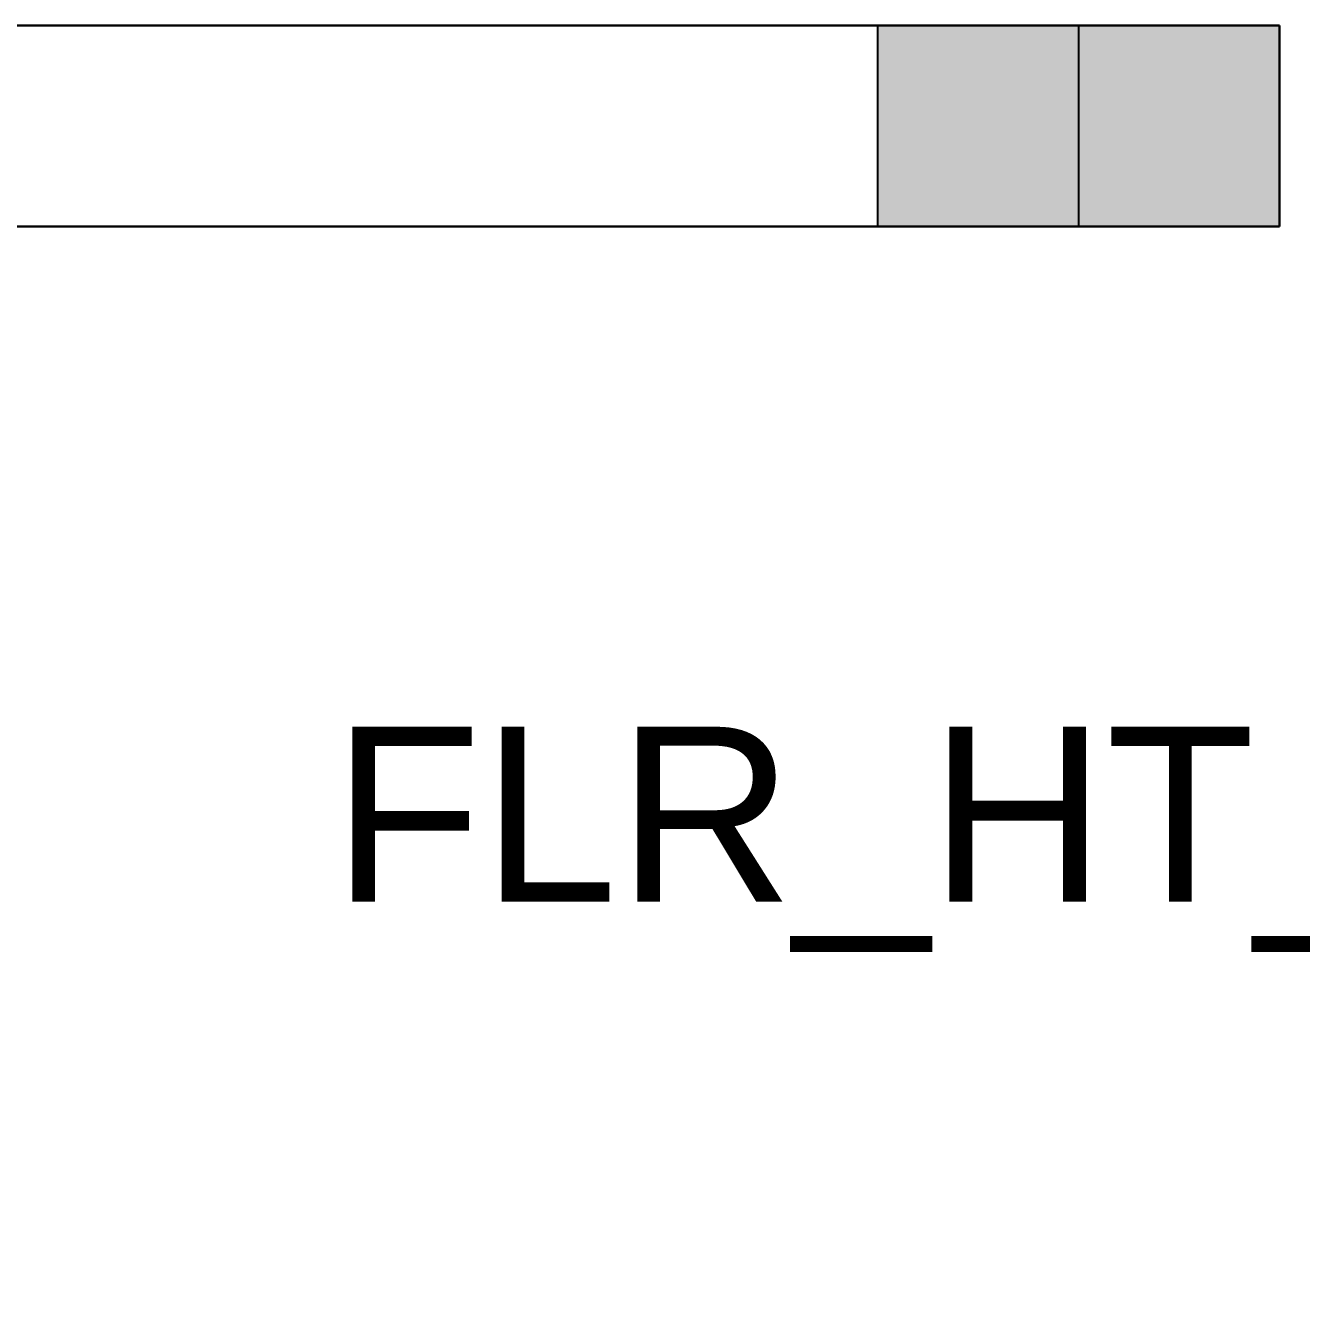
# Model space of a CAD drawing. Header units: metres. Extents: x 0 to 298, y 0 to 162.
# Drawn here: x 179.476 to 180.936, y 95 to 96.457 of the extents above; entities that cross this region are included whole.
import ezdxf

# ---------------------------------------------------------------- set-up
doc = ezdxf.new("R2010")
doc.units = ezdxf.units.M
doc.header["$MEASUREMENT"] = 0
doc.layers.add('BLK_1_FLR_0_CARPET_AREA', color=10, linetype='Continuous')
doc.layers.add('BLK_1_FLR_0_STAIR_2', color=4, linetype='Continuous', lineweight=30)
doc.styles.get("Standard").update_dxf_attribs({"font": 'arial.ttf', "height": 0.35})

msp = doc.modelspace()

# ---------------------------------------------------------------- hatches: boundary and pattern name
at = {"ltscale": 0.25}
msp.add_hatch(color=256, dxfattribs=at).paths.add_polyline_path([(180.45038, 96.4572), (180.45038, 96.2272), (180.91038, 96.2272), (180.91038, 96.4572)])

# ---------------------------------------------------------------- linework, layer by layer
for p, q in [((173.13408, 96.4572), (180.91038, 96.4572)), ((180.45038, 96.4572), (180.45038, 96.2272)), ((180.68038, 96.4572), (180.68038, 96.2272)), ((180.91038, 96.4572), (180.91038, 96.2272)), ((180.91038, 96.2272), (173.13408, 96.2272))]:
    msp.add_line(p, q, dxfattribs=at)
at = {"layer": 'BLK_1_FLR_0_CARPET_AREA', "color": 15, "linetype": 'Continuous', "lineweight": 30}
msp.add_lwpolyline([(183.12038, 88.5422), (180.91038, 88.5422), (180.91038, 92.1272), (173.36464, 92.1272), (173.36464, 96.2272), (180.91038, 96.2272), (180.91038, 96.4572), (173.36408, 96.45658), (173.36408, 98.6672), (195.88203, 98.6672)], dxfattribs=at)

# ---------------------------------------------------------------- texts
at = {"layer": 'BLK_1_FLR_0_STAIR_2', "color": 1, "linetype": 'Continuous', "insert": (180.9021, 95.65504), "char_height": 0.2, "width": 2.4, "attachment_point": 2}
msp.add_mtext('FLR_HT_M=3.72', dxfattribs=at)

doc.saveas('drawing.dxf')
